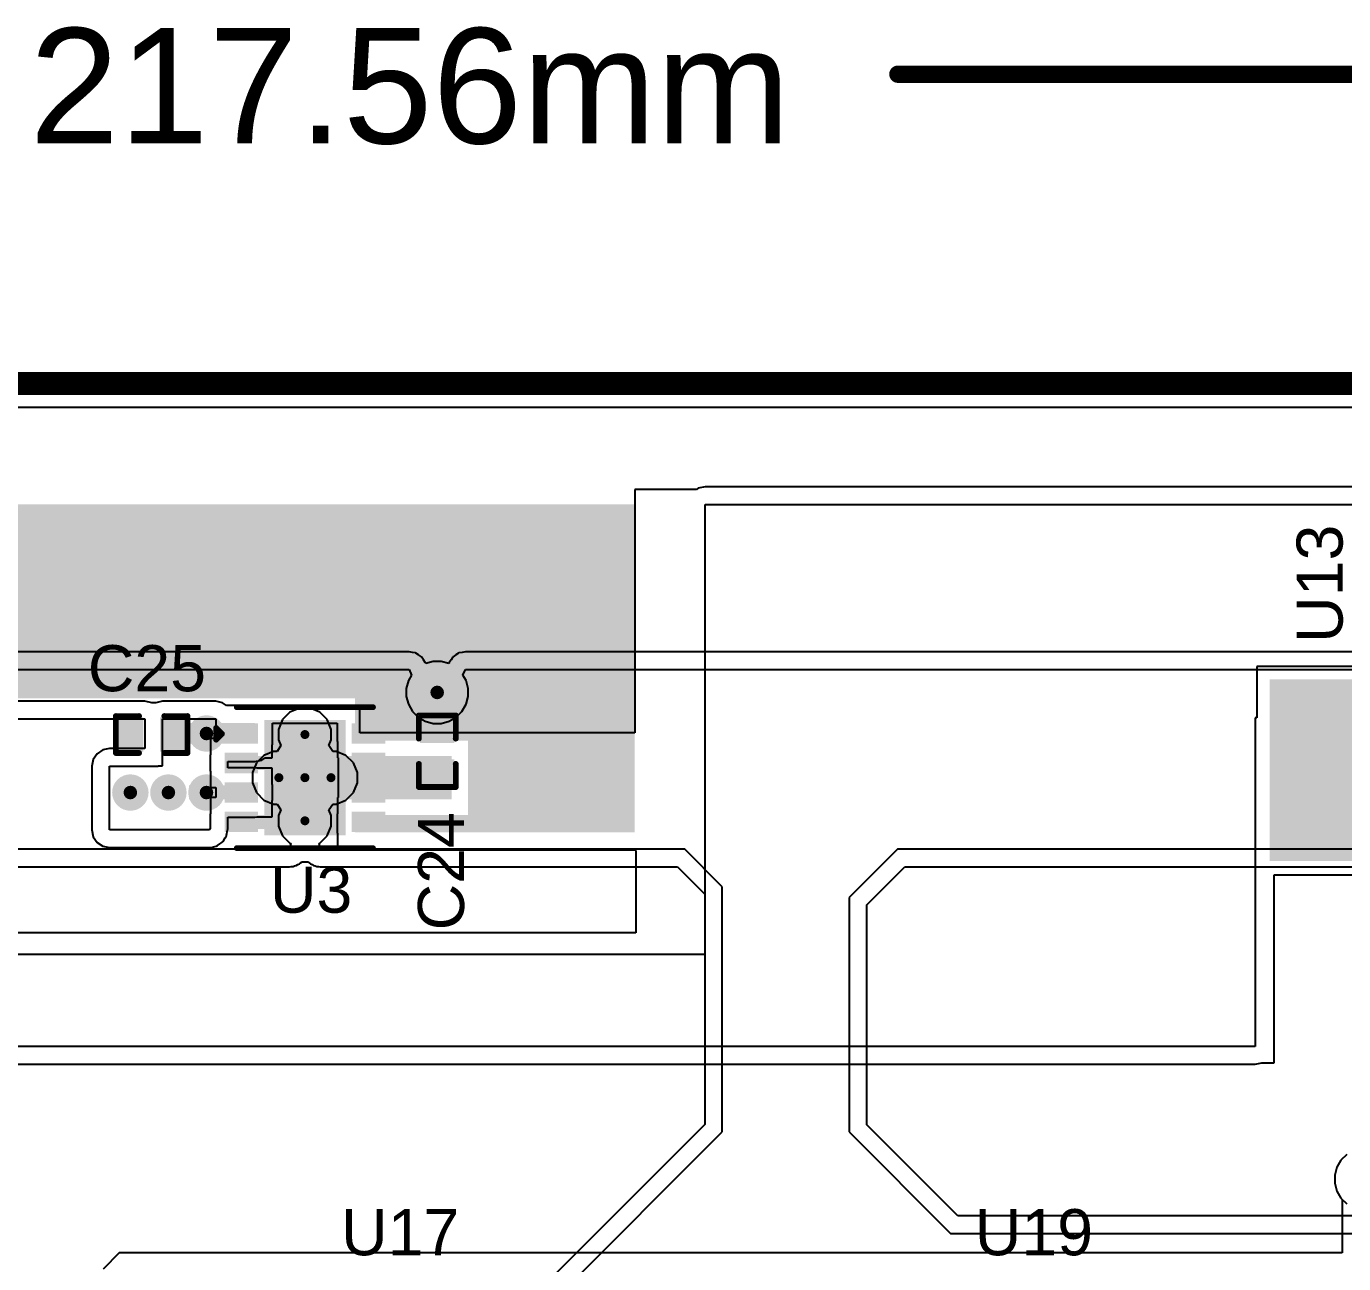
# Model space of a CAD drawing. Header units: millimetres. Extents: x -1.53 to 7.44, y -0.61 to 4.57.
# Drawn here: x 2.373 to 3.516, y 3.493 to 4.566 of the extents above; entities that cross this region are included whole.
import ezdxf

# ---------------------------------------------------------------- set-up
doc = ezdxf.new("R2010")
doc.units = ezdxf.units.MM
doc.header["$MEASUREMENT"] = 0
for name, color, linetype in [('BottomLayer', 5, 'Continuous'), ('BottomSolder', 6, 'Continuous'), ('Mechanical1', 6, 'Continuous'), ('Mechanical2', 216, 'Continuous'), ('MultiLayer', 9, 'Continuous'), ('PadHoleLayer', 156, 'Continuous'), ('TopLayer', 1, 'Continuous'), ('TopOverlay', 2, 'Continuous'), ('TopPaste', 8, 'Continuous'), ('TopSolder', 216, 'Continuous'), ('ViaHoleLayer', 16, 'Continuous')]:
    doc.layers.add(name, color=color, linetype=linetype)
doc.styles.add('Arial', font='', dxfattribs={"height": 0.2})
doc.styles.get('Arial').set_extended_font_data('Arial')

# ---------------------------------------------------------------- blocks, each defined once
blk = doc.blocks.new('SOT__223_74')
at = {"layer": 'TopLayer'}
for points in [[(-0.0748, 0.1594), (0.0748, 0.1594), (0.0748, 0.0807), (-0.0748, 0.0807)], [(-0.1201, -0.0807), (-0.061, -0.0807), (-0.061, -0.1594), (-0.1201, -0.1594)], [(-0.0295, -0.0807), (0.0295, -0.0807), (0.0295, -0.1594), (-0.0295, -0.1594)], [(0.061, -0.0807), (0.1201, -0.0807), (0.1201, -0.1594), (0.061, -0.1594)]]:
    blk.add_hatch(color=1, dxfattribs=at).paths.add_polyline_path(points)
at = {"layer": 'TopPaste'}
for points in [[(-0.0748, 0.1594), (0.0748, 0.1594), (0.0748, 0.0807), (-0.0748, 0.0807)], [(-0.1201, -0.0807), (-0.061, -0.0807), (-0.061, -0.1594), (-0.1201, -0.1594)], [(-0.0295, -0.0807), (0.0295, -0.0807), (0.0295, -0.1594), (-0.0295, -0.1594)], [(0.061, -0.0807), (0.1201, -0.0807), (0.1201, -0.1594), (0.061, -0.1594)]]:
    blk.add_hatch(color=8, dxfattribs=at).paths.add_polyline_path(points)
at = {"layer": 'TopSolder'}
for points in [[(-0.0788, 0.1634), (0.0788, 0.1634), (0.0788, 0.0767), (-0.0788, 0.0767)], [(-0.1241, -0.0767), (-0.057, -0.0767), (-0.057, -0.1634), (-0.1241, -0.1634)], [(-0.0335, -0.0767), (0.0335, -0.0767), (0.0335, -0.1634), (-0.0335, -0.1634)], [(0.057, -0.0767), (0.1241, -0.0767), (0.1241, -0.1634), (0.057, -0.1634)]]:
    blk.add_hatch(color=216, dxfattribs=at).paths.add_polyline_path(points)
at = {"layer": 'TopOverlay'}
for points, const_width in [([(-0.13, 0.071), (-0.13, -0.072)], 0.005), ([(-0.13, 0.071), (0.13, 0.071)], 0.005), ([(0.13, 0.071), (0.13, -0.072)], 0.005), ([(-0.13, -0.072), (0.13, -0.072)], 0.005), ([(-0.132, -0.116), (-0.132, -0.126)], 0.00787), ([(-0.132, -0.116), (-0.127, -0.121)], 0.00787), ([(-0.127, -0.121), (-0.132, -0.126)], 0.00787)]:
    blk.add_lwpolyline(points, dxfattribs=dict(at, const_width=const_width))
for points, const_width in [([(-0.1313, 0.071, 1), (-0.1288, 0.071, 1)], 0.0025), ([(-0.1313, 0.071, 1), (-0.1288, 0.071, 1)], 0.0025), ([(0.1288, 0.071, 1), (0.1313, 0.071, 1)], 0.0025), ([(0.1288, 0.071, 1), (0.1313, 0.071, 1)], 0.0025), ([(-0.1313, -0.072, 1), (-0.1288, -0.072, 1)], 0.0025), ([(-0.1313, -0.072, 1), (-0.1288, -0.072, 1)], 0.0025), ([(0.1288, -0.072, 1), (0.1313, -0.072, 1)], 0.0025), ([(0.1288, -0.072, 1), (0.1313, -0.072, 1)], 0.0025), ([(-0.134, -0.116, 1), (-0.13, -0.116, 1)], 0.00394), ([(-0.134, -0.116, 1), (-0.13, -0.116, 1)], 0.00394), ([(-0.134, -0.126, 1), (-0.13, -0.126, 1)], 0.00394), ([(-0.134, -0.126, 1), (-0.13, -0.126, 1)], 0.00394), ([(-0.129, -0.121, 1), (-0.125, -0.121, 1)], 0.00394), ([(-0.129, -0.121, 1), (-0.125, -0.121, 1)], 0.00394)]:
    blk.add_lwpolyline(points, format="xyb", close=True, dxfattribs=dict(at, const_width=const_width))
blk = doc.blocks.new('8_SON__3_3__83')
at = {"layer": 'BottomLayer'}
h = blk.add_hatch(color=5, dxfattribs=at)
edge = h.paths.add_edge_path()
edge.add_arc((0, 0.0374), 0.00787, 0, 360)
h = blk.add_hatch(color=5, dxfattribs=at)
edge = h.paths.add_edge_path()
edge.add_arc((-0.0226, 0), 0.00787, 0, 360)
h = blk.add_hatch(color=5, dxfattribs=at)
edge = h.paths.add_edge_path()
edge.add_arc((0, 0), 0.00787, 0, 360)
h = blk.add_hatch(color=5, dxfattribs=at)
edge = h.paths.add_edge_path()
edge.add_arc((0.0226, 0), 0.00787, 0, 360)
h = blk.add_hatch(color=5, dxfattribs=at)
edge = h.paths.add_edge_path()
edge.add_arc((0, -0.0374), 0.00787, 0, 360)
at = {"layer": 'BottomSolder'}
h = blk.add_hatch(color=6, dxfattribs=at)
edge = h.paths.add_edge_path()
edge.add_arc((0, 0.0374), 0.00787, 0, 360)
h = blk.add_hatch(color=6, dxfattribs=at)
edge = h.paths.add_edge_path()
edge.add_arc((-0.0226, 0), 0.00787, 0, 360)
h = blk.add_hatch(color=6, dxfattribs=at)
edge = h.paths.add_edge_path()
edge.add_arc((0, 0), 0.00787, 0, 360)
h = blk.add_hatch(color=6, dxfattribs=at)
edge = h.paths.add_edge_path()
edge.add_arc((0.0226, 0), 0.00787, 0, 360)
h = blk.add_hatch(color=6, dxfattribs=at)
edge = h.paths.add_edge_path()
edge.add_arc((0, -0.0374), 0.00787, 0, 360)
at = {"layer": 'MultiLayer'}
h = blk.add_hatch(color=9, dxfattribs=at)
edge = h.paths.add_edge_path()
edge.add_arc((0, 0.0374), 0.00787, 0, 360)
h = blk.add_hatch(color=9, dxfattribs=at)
edge = h.paths.add_edge_path()
edge.add_arc((-0.0226, 0), 0.00787, 0, 360)
h = blk.add_hatch(color=9, dxfattribs=at)
edge = h.paths.add_edge_path()
edge.add_arc((0, 0), 0.00787, 0, 360)
h = blk.add_hatch(color=9, dxfattribs=at)
edge = h.paths.add_edge_path()
edge.add_arc((0.0226, 0), 0.00787, 0, 360)
h = blk.add_hatch(color=9, dxfattribs=at)
edge = h.paths.add_edge_path()
edge.add_arc((0, -0.0374), 0.00787, 0, 360)
at = {"layer": 'PadHoleLayer'}
h = blk.add_hatch(color=156, dxfattribs=at)
edge = h.paths.add_edge_path()
edge.add_arc((0, 0.0374), 0.00394, 0, 360)
h = blk.add_hatch(color=156, dxfattribs=at)
edge = h.paths.add_edge_path()
edge.add_arc((-0.0226, 0), 0.00394, 0, 360)
h = blk.add_hatch(color=156, dxfattribs=at)
edge = h.paths.add_edge_path()
edge.add_arc((0, 0), 0.00394, 0, 360)
h = blk.add_hatch(color=156, dxfattribs=at)
edge = h.paths.add_edge_path()
edge.add_arc((0.0226, 0), 0.00394, 0, 360)
h = blk.add_hatch(color=156, dxfattribs=at)
edge = h.paths.add_edge_path()
edge.add_arc((0, -0.0374), 0.00394, 0, 360)
at = {"layer": 'TopLayer'}
for points in [[(-0.0325, 0.0472), (0.0325, 0.0472), (0.0325, -0.0472), (-0.0325, -0.0472)], [(-0.0669, 0.0445), (-0.0433, 0.0445), (-0.0433, 0.0323), (-0.0669, 0.0323)], [(0.0433, 0.0445), (0.0669, 0.0445), (0.0669, 0.0323), (0.0433, 0.0323)], [(-0.0669, 0.0189), (-0.0433, 0.0189), (-0.0433, 0.0067), (-0.0669, 0.0067)], [(0.0433, 0.0189), (0.0669, 0.0189), (0.0669, 0.0067), (0.0433, 0.0067)], [(-0.0669, -0.0067), (-0.0433, -0.0067), (-0.0433, -0.0189), (-0.0669, -0.0189)], [(0.0433, -0.0067), (0.0669, -0.0067), (0.0669, -0.0189), (0.0433, -0.0189)], [(-0.0669, -0.0323), (-0.0433, -0.0323), (-0.0433, -0.0445), (-0.0669, -0.0445)], [(0.0433, -0.0323), (0.0669, -0.0323), (0.0669, -0.0445), (0.0433, -0.0445)]]:
    blk.add_hatch(color=1, dxfattribs=at).paths.add_polyline_path(points)
h = blk.add_hatch(color=1, dxfattribs=at)
edge = h.paths.add_edge_path()
edge.add_arc((0, 0.0374), 0.00787, 0, 360)
h = blk.add_hatch(color=1, dxfattribs=at)
edge = h.paths.add_edge_path()
edge.add_arc((-0.0226, 0), 0.00787, 0, 360)
h = blk.add_hatch(color=1, dxfattribs=at)
edge = h.paths.add_edge_path()
edge.add_arc((0, 0), 0.00787, 0, 360)
h = blk.add_hatch(color=1, dxfattribs=at)
edge = h.paths.add_edge_path()
edge.add_arc((0.0226, 0), 0.00787, 0, 360)
h = blk.add_hatch(color=1, dxfattribs=at)
edge = h.paths.add_edge_path()
edge.add_arc((0, -0.0374), 0.00787, 0, 360)
at = {"layer": 'TopPaste'}
for points in [[(-0.0325, 0.0472), (0.0325, 0.0472), (0.0325, -0.0472), (-0.0325, -0.0472)], [(-0.0669, 0.0445), (-0.0433, 0.0445), (-0.0433, 0.0323), (-0.0669, 0.0323)], [(0.0433, 0.0445), (0.0669, 0.0445), (0.0669, 0.0323), (0.0433, 0.0323)], [(-0.0669, 0.0189), (-0.0433, 0.0189), (-0.0433, 0.0067), (-0.0669, 0.0067)], [(0.0433, 0.0189), (0.0669, 0.0189), (0.0669, 0.0067), (0.0433, 0.0067)], [(-0.0669, -0.0067), (-0.0433, -0.0067), (-0.0433, -0.0189), (-0.0669, -0.0189)], [(0.0433, -0.0067), (0.0669, -0.0067), (0.0669, -0.0189), (0.0433, -0.0189)], [(-0.0669, -0.0323), (-0.0433, -0.0323), (-0.0433, -0.0445), (-0.0669, -0.0445)], [(0.0433, -0.0323), (0.0669, -0.0323), (0.0669, -0.0445), (0.0433, -0.0445)]]:
    blk.add_hatch(color=8, dxfattribs=at).paths.add_polyline_path(points)
at = {"layer": 'TopSolder'}
for points in [[(-0.0697, 0.0472), (-0.0406, 0.0472), (-0.0406, 0.0295), (-0.0697, 0.0295)], [(-0.0352, 0.05), (0.0352, 0.05), (0.0352, -0.05), (-0.0352, -0.05)], [(0.0406, 0.0472), (0.0697, 0.0472), (0.0697, 0.0295), (0.0406, 0.0295)], [(-0.0697, 0.0217), (-0.0406, 0.0217), (-0.0406, 0.0039), (-0.0697, 0.0039)], [(0.0406, 0.0217), (0.0697, 0.0217), (0.0697, 0.0039), (0.0406, 0.0039)], [(-0.0697, -0.0039), (-0.0406, -0.0039), (-0.0406, -0.0217), (-0.0697, -0.0217)], [(0.0406, -0.0039), (0.0697, -0.0039), (0.0697, -0.0217), (0.0406, -0.0217)], [(-0.0697, -0.0295), (-0.0406, -0.0295), (-0.0406, -0.0472), (-0.0697, -0.0472)], [(0.0406, -0.0295), (0.0697, -0.0295), (0.0697, -0.0472), (0.0406, -0.0472)]]:
    blk.add_hatch(color=216, dxfattribs=at).paths.add_polyline_path(points)
h = blk.add_hatch(color=216, dxfattribs=at)
edge = h.paths.add_edge_path()
edge.add_arc((0, 0.0374), 0.00787, 0, 360)
h = blk.add_hatch(color=216, dxfattribs=at)
edge = h.paths.add_edge_path()
edge.add_arc((-0.0226, 0), 0.00787, 0, 360)
h = blk.add_hatch(color=216, dxfattribs=at)
edge = h.paths.add_edge_path()
edge.add_arc((0, 0), 0.00787, 0, 360)
h = blk.add_hatch(color=216, dxfattribs=at)
edge = h.paths.add_edge_path()
edge.add_arc((0.0226, 0), 0.00787, 0, 360)
h = blk.add_hatch(color=216, dxfattribs=at)
edge = h.paths.add_edge_path()
edge.add_arc((0, -0.0374), 0.00787, 0, 360)
at = {"layer": 'TopOverlay', "const_width": 0.005}
for points in [[(-0.0591, 0.0611), (0.0591, 0.0611)], [(-0.077, 0.033), (-0.077, 0.043)], [(-0.077, 0.043), (-0.072, 0.038)], [(-0.077, 0.033), (-0.072, 0.038)], [(-0.0591, -0.0611), (0.0591, -0.0611)]]:
    blk.add_lwpolyline(points, dxfattribs=at)
at = {"layer": 'TopOverlay', "const_width": 0.0025}
for points in [[(-0.0603, 0.0611, 1), (-0.0578, 0.0611, 1)], [(0.0578, 0.0611, 1), (0.0603, 0.0611, 1)], [(-0.0783, 0.043, 1), (-0.0757, 0.043, 1)], [(-0.0783, 0.043, 1), (-0.0757, 0.043, 1)], [(-0.0783, 0.033, 1), (-0.0757, 0.033, 1)], [(-0.0783, 0.033, 1), (-0.0757, 0.033, 1)], [(-0.0732, 0.038, 1), (-0.0707, 0.038, 1)], [(-0.0732, 0.038, 1), (-0.0707, 0.038, 1)], [(-0.0603, -0.0611, 1), (-0.0578, -0.0611, 1)], [(0.0578, -0.0611, 1), (0.0603, -0.0611, 1)]]:
    blk.add_lwpolyline(points, format="xyb", close=True, dxfattribs=at)
blk = doc.blocks.new('C___0402_207')
at = {"layer": 'TopLayer'}
for points in [[(-0.0275, -0.0125), (-0.0275, 0.0125), (-0.0095, 0.0125), (-0.0095, -0.0125)], [(0.0095, -0.0125), (0.0095, 0.0125), (0.0275, 0.0125), (0.0275, -0.0125)]]:
    blk.add_hatch(color=1, dxfattribs=at).paths.add_polyline_path(points)
at = {"layer": 'TopPaste'}
for points in [[(-0.0275, -0.0125), (-0.0275, 0.0125), (-0.0095, 0.0125), (-0.0095, -0.0125)], [(0.0095, -0.0125), (0.0095, 0.0125), (0.0275, 0.0125), (0.0275, -0.0125)]]:
    blk.add_hatch(color=8, dxfattribs=at).paths.add_polyline_path(points)
at = {"layer": 'TopSolder'}
for points in [[(-0.0299, -0.0149), (-0.0299, 0.0149), (-0.0071, 0.0149), (-0.0071, -0.0149)], [(0.0071, -0.0149), (0.0071, 0.0149), (0.0299, 0.0149), (0.0299, -0.0149)]]:
    blk.add_hatch(color=216, dxfattribs=at).paths.add_polyline_path(points)
at = {"layer": 'TopOverlay', "const_width": 0.005}
for points in [[(-0.031, 0.016), (-0.011, 0.016)], [(-0.031, -0.016), (-0.031, 0.016)], [(0.011, 0.016), (0.031, 0.016)], [(0.031, -0.016), (0.031, 0.016)], [(-0.031, -0.016), (-0.011, -0.016)], [(0.011, -0.016), (0.031, -0.016)]]:
    blk.add_lwpolyline(points, dxfattribs=at)
at = {"layer": 'TopOverlay', "const_width": 0.0025}
for points in [[(-0.0323, 0.016, 1), (-0.0297, 0.016, 1)], [(-0.0323, 0.016, 1), (-0.0297, 0.016, 1)], [(-0.0123, 0.016, 1), (-0.0097, 0.016, 1)], [(0.0097, 0.016, 1), (0.0123, 0.016, 1)], [(0.0297, 0.016, 1), (0.0323, 0.016, 1)], [(0.0297, 0.016, 1), (0.0323, 0.016, 1)], [(-0.0323, -0.016, 1), (-0.0297, -0.016, 1)], [(-0.0323, -0.016, 1), (-0.0297, -0.016, 1)], [(-0.0123, -0.016, 1), (-0.0097, -0.016, 1)], [(0.0097, -0.016, 1), (0.0123, -0.016, 1)], [(0.0297, -0.016, 1), (0.0323, -0.016, 1)], [(0.0297, -0.016, 1), (0.0323, -0.016, 1)]]:
    blk.add_lwpolyline(points, format="xyb", close=True, dxfattribs=at)
blk = doc.blocks.new('C___0402_208')
at = {"layer": 'TopLayer'}
for points in [[(-0.0275, -0.0125), (-0.0275, 0.0125), (-0.0095, 0.0125), (-0.0095, -0.0125)], [(0.0095, -0.0125), (0.0095, 0.0125), (0.0275, 0.0125), (0.0275, -0.0125)]]:
    blk.add_hatch(color=1, dxfattribs=at).paths.add_polyline_path(points)
at = {"layer": 'TopPaste'}
for points in [[(-0.0275, -0.0125), (-0.0275, 0.0125), (-0.0095, 0.0125), (-0.0095, -0.0125)], [(0.0095, -0.0125), (0.0095, 0.0125), (0.0275, 0.0125), (0.0275, -0.0125)]]:
    blk.add_hatch(color=8, dxfattribs=at).paths.add_polyline_path(points)
at = {"layer": 'TopSolder'}
for points in [[(-0.0299, -0.0149), (-0.0299, 0.0149), (-0.0071, 0.0149), (-0.0071, -0.0149)], [(0.0071, -0.0149), (0.0071, 0.0149), (0.0299, 0.0149), (0.0299, -0.0149)]]:
    blk.add_hatch(color=216, dxfattribs=at).paths.add_polyline_path(points)
at = {"layer": 'TopOverlay', "const_width": 0.005}
for points in [[(-0.011, 0.016), (-0.031, 0.016)], [(-0.031, -0.016), (-0.031, 0.016)], [(0.031, 0.016), (0.011, 0.016)], [(0.031, -0.016), (0.031, 0.016)], [(-0.011, -0.016), (-0.031, -0.016)], [(0.031, -0.016), (0.011, -0.016)]]:
    blk.add_lwpolyline(points, dxfattribs=at)
at = {"layer": 'TopOverlay', "const_width": 0.0025}
for points in [[(-0.0323, 0.016, 1), (-0.0297, 0.016, 1)], [(-0.0323, 0.016, 1), (-0.0297, 0.016, 1)], [(-0.0123, 0.016, 1), (-0.0097, 0.016, 1)], [(0.0097, 0.016, 1), (0.0123, 0.016, 1)], [(0.0297, 0.016, 1), (0.0323, 0.016, 1)], [(0.0297, 0.016, 1), (0.0323, 0.016, 1)], [(-0.0323, -0.016, 1), (-0.0297, -0.016, 1)], [(-0.0323, -0.016, 1), (-0.0297, -0.016, 1)], [(-0.0123, -0.016, 1), (-0.0097, -0.016, 1)], [(0.0097, -0.016, 1), (0.0123, -0.016, 1)], [(0.0297, -0.016, 1), (0.0323, -0.016, 1)], [(0.0297, -0.016, 1), (0.0323, -0.016, 1)]]:
    blk.add_lwpolyline(points, format="xyb", close=True, dxfattribs=at)

msp = doc.modelspace()

# ---------------------------------------------------------------- hatches: boundary and pattern name
at = {"layer": 'BottomLayer'}
h = msp.add_hatch(color=5, dxfattribs=at)
edge = h.paths.add_edge_path()
edge.add_arc((2.7297, 3.988), 0.0118, 0, 360)
h = msp.add_hatch(color=5, dxfattribs=at)
edge = h.paths.add_edge_path()
edge.add_arc((2.5296, 3.9524), 0.0118, 0, 360)
h = msp.add_hatch(color=5, dxfattribs=at)
edge = h.paths.add_edge_path()
edge.add_arc((2.4636, 3.9012), 0.0118, 0, 360)
h = msp.add_hatch(color=5, dxfattribs=at)
edge = h.paths.add_edge_path()
edge.add_arc((2.4966, 3.9012), 0.0118, 0, 360)
h = msp.add_hatch(color=5, dxfattribs=at)
edge = h.paths.add_edge_path()
edge.add_arc((2.5296, 3.9012), 0.0118, 0, 360)
at = {"layer": 'BottomSolder'}
h = msp.add_hatch(color=6, dxfattribs=at)
edge = h.paths.add_edge_path()
edge.add_arc((2.7297, 3.988), 0.0158, 0, 360)
h = msp.add_hatch(color=6, dxfattribs=at)
edge = h.paths.add_edge_path()
edge.add_arc((2.5296, 3.9524), 0.0158, 0, 360)
h = msp.add_hatch(color=6, dxfattribs=at)
edge = h.paths.add_edge_path()
edge.add_arc((2.4636, 3.9012), 0.0158, 0, 360)
h = msp.add_hatch(color=6, dxfattribs=at)
edge = h.paths.add_edge_path()
edge.add_arc((2.4966, 3.9012), 0.0158, 0, 360)
h = msp.add_hatch(color=6, dxfattribs=at)
edge = h.paths.add_edge_path()
edge.add_arc((2.5296, 3.9012), 0.0158, 0, 360)
at = {"layer": 'TopLayer'}
for points in [[(2.0679, 3.983), (2.7984, 3.983), (2.7984, 4.151), (2.0679, 4.151)], [(2.6583, 3.9463), (2.7784, 3.9463), (2.7784, 4.151), (2.6583, 4.151)], [(2.7564, 3.8668), (2.901, 3.8668), (2.901, 4.151), (2.7564, 4.151)], [(2.6583, 3.9463), (2.7223, 3.9463), (2.7223, 3.9645), (2.6583, 3.9645)], [(2.5016, 3.9435), (2.5717, 3.9435), (2.5717, 3.9615), (2.5016, 3.9615)], [(3.4846, 3.8911), (3.7641, 3.8911), (3.7641, 3.9502), (3.4846, 3.9502)], [(2.5481, 3.9207), (2.5924, 3.9207), (2.5924, 3.933), (2.5481, 3.933)], [(2.6376, 3.8952), (2.7423, 3.8952), (2.7423, 3.933), (2.6376, 3.933)], [(2.6819, 3.933), (2.6376, 3.933), (2.6376, 3.9207), (2.6819, 3.9207)], [(2.5717, 3.9074), (2.5146, 3.9074), (2.5146, 3.8952), (2.5717, 3.8952)], [(2.6819, 3.9074), (2.6376, 3.9074), (2.6376, 3.8952), (2.6819, 3.8952)], [(2.5481, 3.8696), (2.5924, 3.8696), (2.5924, 3.8818), (2.5481, 3.8818)], [(2.6583, 3.8668), (2.7784, 3.8668), (2.7784, 3.8818), (2.6583, 3.8818)]]:
    msp.add_hatch(color=1, dxfattribs=at).paths.add_polyline_path(points)
h = msp.add_hatch(color=1, dxfattribs=at)
edge = h.paths.add_edge_path()
edge.add_arc((2.7297, 3.988), 0.0118, 0, 360)
h = msp.add_hatch(color=1, dxfattribs=at)
edge = h.paths.add_edge_path()
edge.add_arc((2.5296, 3.9524), 0.0118, 0, 360)
h = msp.add_hatch(color=1, dxfattribs=at)
edge = h.paths.add_edge_path()
edge.add_arc((2.4636, 3.9012), 0.0118, 0, 360)
h = msp.add_hatch(color=1, dxfattribs=at)
edge = h.paths.add_edge_path()
edge.add_arc((2.4966, 3.9012), 0.0118, 0, 360)
h = msp.add_hatch(color=1, dxfattribs=at)
edge = h.paths.add_edge_path()
edge.add_arc((2.5296, 3.9012), 0.0118, 0, 360)
at = {"layer": 'TopSolder'}
h = msp.add_hatch(color=216, dxfattribs=at)
edge = h.paths.add_edge_path()
edge.add_arc((2.7297, 3.988), 0.0158, 0, 360)
h = msp.add_hatch(color=216, dxfattribs=at)
edge = h.paths.add_edge_path()
edge.add_arc((2.5296, 3.9524), 0.0158, 0, 360)
h = msp.add_hatch(color=216, dxfattribs=at)
edge = h.paths.add_edge_path()
edge.add_arc((2.4636, 3.9012), 0.0158, 0, 360)
h = msp.add_hatch(color=216, dxfattribs=at)
edge = h.paths.add_edge_path()
edge.add_arc((2.4966, 3.9012), 0.0158, 0, 360)
h = msp.add_hatch(color=216, dxfattribs=at)
edge = h.paths.add_edge_path()
edge.add_arc((2.5296, 3.9012), 0.0158, 0, 360)
at = {"layer": 'ViaHoleLayer'}
h = msp.add_hatch(color=16, dxfattribs=at)
edge = h.paths.add_edge_path()
edge.add_arc((2.7297, 3.988), 0.00591, 0, 360)
h = msp.add_hatch(color=16, dxfattribs=at)
edge = h.paths.add_edge_path()
edge.add_arc((2.5296, 3.9524), 0.00591, 0, 360)
h = msp.add_hatch(color=16, dxfattribs=at)
edge = h.paths.add_edge_path()
edge.add_arc((2.4636, 3.9012), 0.00591, 0, 360)
h = msp.add_hatch(color=16, dxfattribs=at)
edge = h.paths.add_edge_path()
edge.add_arc((2.4966, 3.9012), 0.00591, 0, 360)
h = msp.add_hatch(color=16, dxfattribs=at)
edge = h.paths.add_edge_path()
edge.add_arc((2.5296, 3.9012), 0.00591, 0, 360)

# ---------------------------------------------------------------- linework, layer by layer
at = {"layer": 'BottomLayer'}
for p, q in [((-1.4358, 4.2354), (6.9611, 4.2354)), ((2.7053, 4.0233), (1.623, 4.0233)), ((2.7082, 4.0227), (2.7053, 4.0233)), ((2.711, 4.0222), (2.7082, 4.0227)), ((2.7111, 4.0221), (2.711, 4.0222)), ((2.7112, 4.0221), (2.7111, 4.0221)), ((2.7136, 4.0205), (2.7112, 4.0221)), ((2.7483, 4.0221), (2.7459, 4.0205)), ((2.7484, 4.0221), (2.7483, 4.0221)), ((2.7485, 4.0222), (2.7484, 4.0221)), ((2.7513, 4.0227), (2.7485, 4.0222)), ((2.7542, 4.0233), (2.7513, 4.0227)), ((3.0317, 4.0233), (2.7542, 4.0233)), ((3.4164, 4.0233), (3.0317, 4.0233)), ((6.149, 4.0233), (3.4164, 4.0233)), ((2.716, 4.0189), (2.7136, 4.0205)), ((2.7161, 4.0189), (2.716, 4.0189)), ((2.7161, 4.0188), (2.7161, 4.0189)), ((2.7177, 4.0164), (2.7161, 4.0188)), ((2.7194, 4.014), (2.7177, 4.0164)), ((2.7198, 4.0131), (2.7194, 4.014)), ((2.7262, 4.0148), (2.7198, 4.0131)), ((2.7333, 4.0148), (2.7262, 4.0148)), ((2.7397, 4.0131), (2.7333, 4.0148)), ((2.7401, 4.014), (2.7397, 4.0131)), ((2.7417, 4.0164), (2.7401, 4.014)), ((2.7434, 4.0188), (2.7417, 4.0164)), ((2.7435, 4.0189), (2.7434, 4.0189)), ((2.7434, 4.0189), (2.7434, 4.0188)), ((2.7459, 4.0205), (2.7435, 4.0189)), ((1.623, 4.008), (2.7053, 4.008)), ((2.7074, 4.003), (2.7048, 3.9983)), ((2.7053, 4.008), (2.7074, 4.003)), ((2.752, 4.003), (2.7542, 4.008)), ((2.7547, 3.9983), (2.752, 4.003)), ((2.7542, 4.008), (3.0317, 4.008)), ((3.0317, 4.008), (3.4164, 4.008)), ((3.4164, 4.008), (6.149, 4.008)), ((2.7048, 3.9983), (2.7029, 3.9915)), ((2.7029, 3.9915), (2.7029, 3.9845)), ((2.7566, 3.9915), (2.7547, 3.9983)), ((2.7566, 3.9845), (2.7566, 3.9915)), ((2.7029, 3.9845), (2.7048, 3.9777)), ((2.7048, 3.9777), (2.7083, 3.9715)), ((2.7512, 3.9715), (2.7547, 3.9777)), ((2.7547, 3.9777), (2.7566, 3.9845)), ((2.5956, 3.9644), (2.5921, 3.956)), ((2.602, 3.9708), (2.5956, 3.9644)), ((2.6105, 3.9743), (2.602, 3.9708)), ((2.6195, 3.9743), (2.6105, 3.9743)), ((2.628, 3.9708), (2.6195, 3.9743)), ((2.6344, 3.9644), (2.628, 3.9708)), ((2.6379, 3.956), (2.6344, 3.9644)), ((2.7083, 3.9715), (2.7133, 3.9665)), ((2.7133, 3.9665), (2.7194, 3.963)), ((2.7401, 3.963), (2.7462, 3.9665)), ((2.7462, 3.9665), (2.7512, 3.9715)), ((2.5921, 3.956), (2.5921, 3.9469)), ((2.6379, 3.9469), (2.6379, 3.956)), ((2.7194, 3.963), (2.7262, 3.9612)), ((2.7262, 3.9612), (2.7333, 3.9612)), ((2.7333, 3.9612), (2.7401, 3.963)), ((2.5942, 3.9419), (2.5908, 3.9369)), ((2.5921, 3.9469), (2.5942, 3.9419)), ((2.6358, 3.9419), (2.6379, 3.9469)), ((2.6392, 3.9369), (2.6358, 3.9419)), ((2.5794, 3.9334), (2.573, 3.927)), ((2.5878, 3.9369), (2.5794, 3.9334)), ((2.5908, 3.9369), (2.5878, 3.9369)), ((2.6422, 3.9369), (2.6392, 3.9369)), ((2.6506, 3.9334), (2.6422, 3.9369)), ((2.657, 3.927), (2.6506, 3.9334)), ((2.573, 3.927), (2.5695, 3.9186)), ((2.6605, 3.9186), (2.657, 3.927)), ((2.5695, 3.9186), (2.5695, 3.9095)), ((2.5695, 3.9095), (2.573, 3.9011)), ((2.657, 3.9011), (2.6605, 3.9095)), ((2.6605, 3.9095), (2.6605, 3.9186)), ((2.573, 3.9011), (2.5794, 3.8947)), ((2.6506, 3.8947), (2.657, 3.9011)), ((2.5794, 3.8947), (2.5878, 3.8912)), ((2.5878, 3.8912), (2.5908, 3.8912)), ((2.5908, 3.8912), (2.5942, 3.8862)), ((2.5942, 3.8862), (2.5921, 3.8812)), ((2.6358, 3.8862), (2.6392, 3.8912)), ((2.6379, 3.8812), (2.6358, 3.8862)), ((2.6392, 3.8912), (2.6422, 3.8912)), ((2.6422, 3.8912), (2.6506, 3.8947)), ((2.5921, 3.8812), (2.5921, 3.8721)), ((2.6379, 3.8721), (2.6379, 3.8812)), ((2.5921, 3.8721), (2.5956, 3.8637)), ((2.5956, 3.8637), (2.602, 3.8573)), ((2.628, 3.8573), (2.6344, 3.8637)), ((2.6344, 3.8637), (2.6379, 3.8721)), ((2.6017, 3.852), (2.2294, 3.852)), ((2.6027, 3.857), (2.6017, 3.852)), ((2.602, 3.8573), (2.6027, 3.857)), ((2.6273, 3.857), (2.628, 3.8573)), ((2.6283, 3.852), (2.6273, 3.857)), ((2.9445, 3.852), (2.6283, 3.852)), ((2.977, 3.8195), (2.9445, 3.852)), ((3.129, 3.852), (3.0871, 3.8101)), ((6.102, 3.852), (3.129, 3.852)), ((2.6075, 3.8379), (2.6088, 3.8387)), ((2.6088, 3.8387), (2.6102, 3.8393)), ((2.6102, 3.8393), (2.6112, 3.8403)), ((2.6112, 3.8403), (2.6125, 3.8412)), ((2.6125, 3.8412), (2.6175, 3.8412)), ((2.6175, 3.8412), (2.6188, 3.8403)), ((2.6188, 3.8403), (2.6198, 3.8393)), ((2.6198, 3.8393), (2.6212, 3.8387)), ((2.6212, 3.8387), (2.6225, 3.8379)), ((2.2294, 3.8367), (2.6017, 3.8367)), ((2.6017, 3.8367), (2.6032, 3.837)), ((2.6032, 3.837), (2.6047, 3.837)), ((2.6047, 3.837), (2.6061, 3.8376)), ((2.6061, 3.8376), (2.6075, 3.8379)), ((2.6225, 3.8379), (2.6239, 3.8376)), ((2.6239, 3.8376), (2.6253, 3.837)), ((2.6253, 3.837), (2.6268, 3.837)), ((2.6268, 3.837), (2.6283, 3.8367)), ((2.6283, 3.8367), (2.9382, 3.8367)), ((2.9382, 3.8367), (2.9617, 3.8132)), ((3.1024, 3.8038), (3.1353, 3.8367)), ((3.1353, 3.8367), (6.0957, 3.8367)), ((2.977, 3.607), (2.977, 3.8195)), ((2.9617, 3.8132), (2.9617, 3.6133)), ((3.0871, 3.8101), (3.0871, 3.6069)), ((3.1024, 3.6132), (3.1024, 3.8038)), ((2.9617, 3.6133), (2.8252, 3.4768)), ((3.1813, 3.5343), (3.1024, 3.6132)), ((2.836, 3.466), (2.977, 3.607)), ((3.0871, 3.6069), (3.175, 3.519)), ((3.5185, 3.5875), (3.5135, 3.5825)), ((3.51, 3.5763), (3.5082, 3.5695)), ((3.5135, 3.5825), (3.51, 3.5763)), ((3.5082, 3.5695), (3.5082, 3.5625)), ((3.5082, 3.5625), (3.51, 3.5557)), ((3.51, 3.5557), (3.5135, 3.5495)), ((3.5135, 3.5495), (3.5185, 3.5445)), ((3.5312, 3.5343), (3.1813, 3.5343)), ((3.175, 3.519), (4.539, 3.519))]:
    msp.add_line(p, q, dxfattribs=at)
at = {"layer": 'Mechanical1', "const_width": 0.015}
msp.add_lwpolyline([(3.1292, 4.524), (7.0454, 4.524)], dxfattribs=at)
at = {"layer": 'Mechanical1', "const_width": 0.0075}
msp.add_lwpolyline([(3.1255, 4.524, 1), (3.133, 4.524, 1)], format="xyb", close=True, dxfattribs=at)
at = {"layer": 'Mechanical2', "const_width": 0.02}
msp.add_lwpolyline([(-1.4358, 4.2558), (6.9611, 4.2558)], dxfattribs=at)
at = {"layer": 'TopLayer'}
for p, q in [((1.861, 4.2354), (6.725, 4.2354)), ((2.9545, 4.164), (2.901, 4.164)), ((2.901, 4.164), (2.901, 3.953)), ((2.9561, 4.1651), (2.9545, 4.164)), ((2.962, 4.1663), (2.9561, 4.1651)), ((6.255, 4.1663), (2.962, 4.1663)), ((2.962, 3.761), (2.962, 4.151)), ((2.962, 4.151), (6.255, 4.151)), ((3.5494, 4.0104), (3.4406, 4.0104)), ((3.4406, 4.0104), (3.4406, 3.966)), ((2.4763, 3.9803), (2.2745, 3.9803)), ((2.4821, 3.9791), (2.4763, 3.9803)), ((2.4823, 3.979), (2.4821, 3.9791)), ((2.4855, 3.979), (2.4823, 3.979)), ((2.4857, 3.9791), (2.4855, 3.979)), ((2.4916, 3.9803), (2.4857, 3.9791)), ((2.5376, 3.9803), (2.4916, 3.9803)), ((2.5435, 3.9791), (2.5376, 3.9803)), ((2.547, 3.9768), (2.5435, 3.9791)), ((2.5717, 3.9768), (2.547, 3.9768)), ((2.5742, 3.9763), (2.5717, 3.9768)), ((2.5855, 3.9763), (2.5742, 3.9763)), ((2.587, 3.9766), (2.5855, 3.9763)), ((2.643, 3.9766), (2.587, 3.9766)), ((2.6445, 3.9763), (2.643, 3.9766)), ((2.6625, 3.9763), (2.6445, 3.9763)), ((2.6625, 3.953), (2.6625, 3.9763)), ((2.2745, 3.965), (2.4763, 3.965)), ((2.4763, 3.965), (2.4763, 3.9393)), ((2.4916, 3.9245), (2.4916, 3.965)), ((2.4916, 3.965), (2.5376, 3.965)), ((2.5376, 3.965), (2.5376, 3.948)), ((3.4406, 3.966), (3.439, 3.966)), ((3.439, 3.966), (3.439, 3.681)), ((2.587, 3.9435), (2.587, 3.9613)), ((2.587, 3.9613), (2.643, 3.9613)), ((2.643, 3.9613), (2.643, 3.9463)), ((2.901, 3.953), (2.6625, 3.953)), ((2.5376, 3.948), (2.5331, 3.948)), ((2.5331, 3.948), (2.5331, 3.9344)), ((2.5867, 3.942), (2.587, 3.9435)), ((2.5867, 3.9313), (2.5867, 3.942)), ((2.643, 3.9463), (2.6433, 3.9449)), ((2.6433, 3.9449), (2.6433, 3.9313)), ((2.4347, 3.9348), (2.4314, 3.9299)), ((2.4397, 3.9381), (2.4347, 3.9348)), ((2.4456, 3.9393), (2.4397, 3.9381)), ((2.4763, 3.9393), (2.4456, 3.9393)), ((2.5331, 3.9344), (2.5328, 3.933)), ((2.5328, 3.933), (2.5328, 3.9207)), ((2.5775, 3.9294), (2.5805, 3.9313)), ((2.5805, 3.9313), (2.5867, 3.9313)), ((2.6433, 3.9313), (2.6438, 3.9313)), ((2.6438, 3.9313), (2.6438, 3.8968)), ((2.4314, 3.9299), (2.4303, 3.924)), ((2.4303, 3.924), (2.4303, 3.8688)), ((2.4456, 3.8688), (2.4456, 3.924)), ((2.4456, 3.924), (2.4876, 3.924)), ((2.4876, 3.924), (2.4876, 3.9245)), ((2.4876, 3.9245), (2.4916, 3.9245)), ((2.5328, 3.9207), (2.5331, 3.9193)), ((2.5331, 3.9193), (2.5331, 3.9057)), ((2.5481, 3.9227), (2.5481, 3.9282)), ((2.5481, 3.9282), (2.5717, 3.9282)), ((2.5717, 3.9227), (2.5481, 3.9227)), ((2.5717, 3.9282), (2.5775, 3.9294)), ((2.5732, 3.9224), (2.5717, 3.9227)), ((2.5867, 3.9224), (2.5732, 3.9224)), ((2.5867, 3.9088), (2.5867, 3.9224)), ((2.587, 3.9074), (2.5867, 3.9088)), ((2.587, 3.8952), (2.587, 3.9074)), ((2.5331, 3.9057), (2.5376, 3.9057)), ((2.5376, 3.8968), (2.5331, 3.8968)), ((2.5331, 3.8968), (2.5331, 3.8832)), ((2.5376, 3.9057), (2.5376, 3.8968)), ((2.6438, 3.8968), (2.6433, 3.8968)), ((2.6433, 3.8968), (2.6433, 3.8832)), ((2.5867, 3.8937), (2.587, 3.8952)), ((2.5867, 3.8802), (2.5867, 3.8937)), ((2.5331, 3.8832), (2.5328, 3.8818)), ((2.5328, 3.8818), (2.5328, 3.8696)), ((2.5481, 3.8696), (2.5481, 3.8799)), ((2.5481, 3.8799), (2.5717, 3.8799)), ((2.5717, 3.8799), (2.5732, 3.8802)), ((2.5732, 3.8802), (2.5867, 3.8802)), ((2.6433, 3.8832), (2.643, 3.8818)), ((2.643, 3.8818), (2.643, 3.8668)), ((2.4303, 3.8688), (2.4314, 3.8629)), ((2.4314, 3.8629), (2.4347, 3.858)), ((2.5321, 3.8688), (2.4456, 3.8688)), ((2.5328, 3.8696), (2.5321, 3.8688)), ((2.5446, 3.8599), (2.5457, 3.8618)), ((2.5457, 3.8618), (2.5469, 3.8637)), ((2.5469, 3.8637), (2.5471, 3.8645)), ((2.5471, 3.8645), (2.5474, 3.8651)), ((2.5474, 3.8651), (2.5476, 3.8674)), ((2.5476, 3.8674), (2.5481, 3.8696)), ((2.643, 3.8668), (2.6433, 3.8653)), ((2.6433, 3.8653), (2.6433, 3.8546)), ((2.4347, 3.858), (2.4397, 3.8546)), ((2.4397, 3.8546), (2.4456, 3.8535)), ((2.4456, 3.8535), (2.5321, 3.8535)), ((2.5321, 3.8535), (2.5329, 3.8536)), ((2.5329, 3.8536), (2.5336, 3.8536)), ((2.5336, 3.8536), (2.5358, 3.8542)), ((2.5358, 3.8542), (2.538, 3.8546)), ((2.538, 3.8546), (2.5386, 3.8551)), ((2.5386, 3.8551), (2.5393, 3.8553)), ((2.5393, 3.8553), (2.5411, 3.8567)), ((2.5411, 3.8567), (2.5429, 3.858)), ((2.5429, 3.858), (2.5434, 3.8586)), ((2.5434, 3.8586), (2.5436, 3.8588)), ((2.5434, 3.8586), (2.5434, 3.8586)), ((2.5436, 3.8588), (2.544, 3.8591)), ((2.5436, 3.8588), (2.5436, 3.8588)), ((2.544, 3.8591), (2.5446, 3.8599)), ((2.6433, 3.8546), (2.6496, 3.8546)), ((2.6496, 3.8546), (2.6525, 3.8527)), ((2.6525, 3.8527), (2.6583, 3.8515)), ((2.6583, 3.8515), (2.901, 3.8515)), ((2.901, 3.8515), (2.902, 3.8507)), ((2.902, 3.8507), (2.902, 3.7795)), ((3.4556, 3.667), (3.4556, 3.83)), ((3.4556, 3.83), (3.6129, 3.83)), ((2.902, 3.7795), (1.9496, 3.7795)), ((2.011, 3.761), (2.962, 3.761)), ((3.439, 3.681), (2.011, 3.681)), ((2.0145, 3.6657), (3.439, 3.6657)), ((3.439, 3.6657), (3.4449, 3.6669)), ((3.4449, 3.6669), (3.445, 3.667)), ((3.445, 3.667), (3.4556, 3.667)), ((3.5185, 3.5875), (3.5135, 3.5825)), ((3.51, 3.5763), (3.5082, 3.5695)), ((3.5135, 3.5825), (3.51, 3.5763)), ((3.5082, 3.5695), (3.5082, 3.5625)), ((3.5082, 3.5625), (3.51, 3.5557)), ((3.51, 3.5557), (3.5135, 3.5495)), ((3.5135, 3.5495), (3.5146, 3.5485)), ((3.5146, 3.5485), (3.5146, 3.502)), ((2.454, 3.502), (2.44, 3.488)), ((3.5146, 3.502), (2.454, 3.502))]:
    msp.add_line(p, q, dxfattribs=at)

# ---------------------------------------------------------------- block references
for name, p, rotation in [('SOT__223_74', (3.6151, 3.9206), 90), ('C___0402_208', (2.7298, 3.937), 270)]:
    msp.add_blockref(name, p, dxfattribs=dict(rotation=rotation))
for name, p in [('8_SON__3_3__83', (2.615, 3.9141)), ('C___0402_207', (2.4821, 3.9515))]:
    msp.add_blockref(name, p)

# ---------------------------------------------------------------- texts
at = {"layer": 'Mechanical1', "style": 'Arial'}
msp.add_text('217.56mm', height=0.1, dxfattribs=at).set_placement((2.3761, 4.464))
at = {"layer": 'TopOverlay', "style": 'Arial'}
for s, p in [('U13', (3.515, 4.031)), ('C24', (2.753, 3.7817))]:
    msp.add_text(s, height=0.04, rotation=90, dxfattribs=at).set_placement(p)
for s, p in [('C25', (2.4267, 3.989)), ('U3', (2.5847, 3.797)), ('U17', (2.6464, 3.5)), ('U19', (3.196, 3.5))]:
    msp.add_text(s, height=0.04, dxfattribs=at).set_placement(p)

doc.saveas('drawing.dxf')
